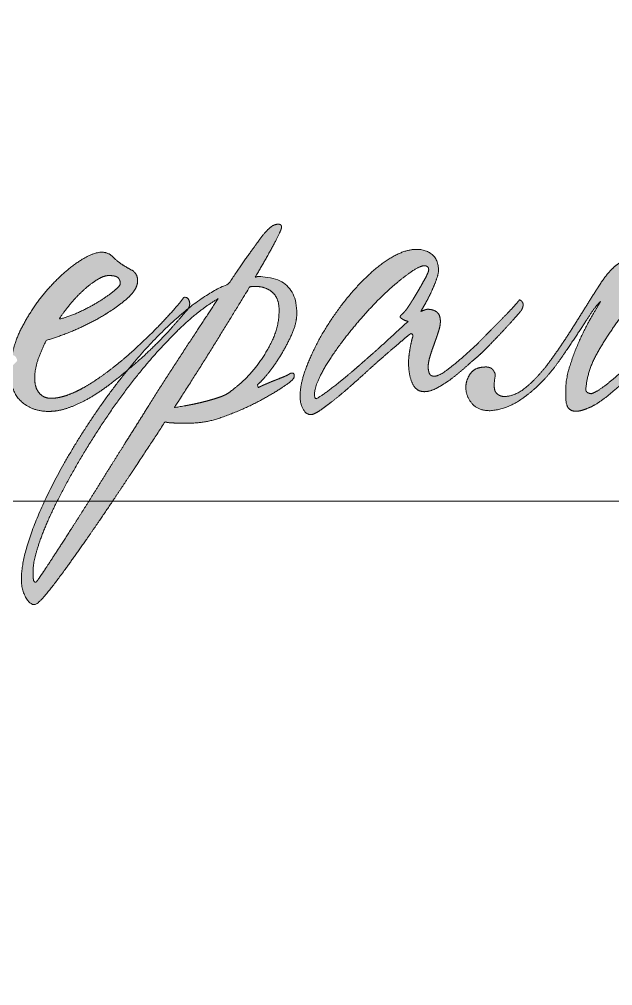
# Model space of a CAD drawing. Header units: metres. Extents: x 34 to 166, y -166 to -111.
# Drawn here: x 149.605 to 150.193, y -158.475 to -157.516 of the extents above; entities that cross this region are included whole.
import ezdxf

# ---------------------------------------------------------------- set-up
doc = ezdxf.new("R2010")
doc.units = ezdxf.units.M
doc.header["$MEASUREMENT"] = 0

# ---------------------------------------------------------------- blocks, each defined once
blk = doc.blocks.new('*U216')
at = {"color": 7, "linetype": 'Continuous', "lineweight": 0}
blk.add_line((-4.48717, -17.49801), (2.01283, -17.49801), dxfattribs=at)
blk = doc.blocks.new('*U36')
at = {"linetype": 'Continuous', "lineweight": 0}
h = blk.add_hatch(color=5, dxfattribs=at)
edge = h.paths.add_edge_path()
edge.add_line((-0.18719, -0.20035), (-0.16948, -0.20035))
edge.add_spline(control_points=[(-0.16948, -0.20035), (-0.16465, -0.19362), (-0.15935, -0.18602), (-0.14325, -0.16295), (-0.12518, -0.1357), (-0.1071, -0.10846), (-0.0912, -0.0842)], knot_values=[0, 0, 0, 0.141373, 0.141373, 0.570687, 0.570687, 1, 1, 1], degree=2, periodic=0)
edge.add_spline(control_points=[(-0.0912, -0.0842), (-0.08603, -0.08499), (-0.07968, -0.08499)], knot_values=[0, 0, 0, 1, 1, 1], degree=2, periodic=0)
edge.add_line((-0.07968, -0.08499), (-0.06855, -0.08499))
edge.add_spline(control_points=[(-0.06855, -0.08499), (-0.05663, -0.08499), (-0.04252, -0.08002), (-0.02842, -0.07505), (-0.0161, -0.06888), (-0.00378, -0.06271), (0.00516, -0.05695), (0.0141, -0.05118), (0.0157, -0.04959)], knot_values=[0, 0, 0, 0.25, 0.25, 0.5, 0.5, 0.75, 0.75, 1, 1, 1], degree=2, periodic=0)
edge.add_spline(control_points=[(0.0157, -0.04959), (0.01887, -0.0472), (0.01887, -0.04481), (0.01887, -0.04242), (0.01689, -0.04242), (0.01569, -0.04242), (0.0141, -0.04362)], knot_values=[0, 0, 0, 0.333333, 0.333333, 0.666667, 0.666667, 1, 1, 1], degree=2, periodic=0)
edge.add_spline(control_points=[(0.0141, -0.04362), (0.01211, -0.04481), (0.00853, -0.0462), (0.00495, -0.0476), (0.00097, -0.04919), (-0.00301, -0.05078), (-0.00659, -0.05237), (-0.01017, -0.05396), (-0.01176, -0.05476)], knot_values=[0, 0, 0, 0.25, 0.25, 0.5, 0.5, 0.75, 0.75, 1, 1, 1], degree=2, periodic=0)
edge.add_line((-0.01176, -0.05476), (-0.01256, -0.05237))
edge.add_spline(control_points=[(-0.01256, -0.05237), (-0.01056, -0.05118), (-0.00499, -0.04461), (0.00057, -0.03805), (0.00634, -0.0289), (0.01211, -0.01975), (0.01655, -0.00981), (0.02098, 0.00014), (0.02098, 0.00809)], knot_values=[0, 0, 0, 0.25, 0.25, 0.5, 0.5, 0.75, 0.75, 1, 1, 1], degree=2, periodic=0)
edge.add_spline(control_points=[(0.02098, 0.00809), (0.02098, 0.03952), (-0.01202, 0.03952), (-0.01281, 0.03952), (-0.01321, 0.03932), (-0.01361, 0.03912), (-0.01441, 0.03912)], knot_values=[0, 0, 0, 0.333333, 0.333333, 0.666667, 0.666667, 1, 1, 1], degree=2, periodic=0)
edge.add_spline(control_points=[(-0.01441, 0.03912), (-0.004, 0.05661), (0.00201, 0.06794), (0.00802, 0.07927), (0.00802, 0.08165), (0.00802, 0.08406), (0.00524, 0.08406), (0.00126, 0.08406), (-0.00232, 0.08068), (-0.0059, 0.0773), (-0.00908, 0.07332), (-0.01107, 0.07054), (-0.01863, 0.06), (-0.02619, 0.04946), (-0.03693, 0.03355)], knot_values=[0, 0, 0, 0.142857, 0.142857, 0.285714, 0.285714, 0.428571, 0.428571, 0.571429, 0.571429, 0.714286, 0.714286, 0.857143, 0.857143, 1, 1, 1], degree=2, periodic=0)
edge.add_spline(control_points=[(-0.03693, 0.03355), (-0.05352, 0.02664), (-0.07114, 0.01254)], knot_values=[0, 0, 0, 1, 1, 1], degree=2, periodic=0)
edge.add_line((-0.07114, 0.01254), (-0.07142, 0.01207))
edge.add_spline(control_points=[(-0.07142, 0.01207), (-0.0762, 0.0065), (-0.08694, -0.00563), (-0.09768, -0.01777), (-0.11558, -0.03368), (-0.1192, -0.03682), (-0.12287, -0.0399)], knot_values=[0, 0, 0, 0.417557, 0.417557, 0.835113, 0.835113, 1, 1, 1], degree=2, periodic=0)
edge.add_spline(control_points=[(-0.12287, -0.0399), (-0.13889, -0.05948), (-0.15351, -0.08141), (-0.17102, -0.10766), (-0.18435, -0.13292), (-0.19768, -0.15818), (-0.20544, -0.18046), (-0.2092, -0.19124), (-0.21113, -0.20035)], knot_values=[0, 0, 0, 0.251666, 0.251666, 0.552886, 0.552886, 0.854105, 0.854105, 1, 1, 1], degree=2, periodic=0)
edge.add_line((-0.21113, -0.20035), (-0.20192, -0.20035))
edge.add_spline(control_points=[(-0.20192, -0.20035), (-0.20025, -0.19264), (-0.19649, -0.18247), (-0.18973, -0.16417), (-0.17781, -0.14169), (-0.16588, -0.11922), (-0.15037, -0.09475), (-0.13487, -0.07028), (-0.11738, -0.04801), (-0.09988, -0.02573), (-0.08139, -0.00743), (-0.06291, 0.01087), (-0.04581, 0.02082)], knot_values=[0, 0, 0, 0.100007, 0.100007, 0.280006, 0.280006, 0.460004, 0.460004, 0.640003, 0.640003, 0.820001, 0.820001, 1, 1, 1], degree=2, periodic=0)
edge.add_spline(control_points=[(-0.04581, 0.02082), (-0.05933, 0.00053), (-0.07483, -0.02314), (-0.09034, -0.04681), (-0.10505, -0.07028), (-0.11499, -0.0862), (-0.12592, -0.1035), (-0.13685, -0.12081), (-0.14719, -0.13752), (-0.15753, -0.15423), (-0.16707, -0.16914), (-0.17661, -0.18406), (-0.18397, -0.1954), (-0.18565, -0.198), (-0.18719, -0.20035)], knot_values=[0, 0, 0, 0.160543, 0.160543, 0.321085, 0.321085, 0.481628, 0.481628, 0.642171, 0.642171, 0.802713, 0.802713, 0.963256, 0.963256, 1, 1, 1], degree=2, periodic=0)
edge = h.paths.add_edge_path(flags=16)
edge.add_spline(control_points=[(-0.08318, -0.07186), (-0.08199, -0.06987), (-0.081, -0.06848), (-0.08, -0.06709), (-0.07881, -0.0651), (-0.0629, -0.04043), (-0.04738, -0.01537), (-0.03187, 0.00969), (-0.01914, 0.03078)], knot_values=[0, 0, 0, 0.25, 0.25, 0.5, 0.5, 0.75, 0.75, 1, 1, 1], degree=2, periodic=0)
edge.add_spline(control_points=[(-0.01914, 0.03078), (-0.01755, 0.03118), (-0.01437, 0.03118), (-0.00562, 0.03118), (0.00015, 0.0262), (0.00591, 0.02123), (0.00591, 0.01089)], knot_values=[0, 0, 0, 0.333333, 0.333333, 0.666667, 0.666667, 1, 1, 1], degree=2, periodic=0)
edge.add_spline(control_points=[(0.00591, 0.01089), (0.00591, -0.00224), (0.00035, -0.01418), (-0.00522, -0.02611), (-0.01258, -0.03566), (-0.01994, -0.04521), (-0.0273, -0.05157), (-0.03466, -0.05794), (-0.03863, -0.06032), (-0.04142, -0.06192), (-0.04699, -0.06371), (-0.05256, -0.0655), (-0.05892, -0.06709), (-0.06528, -0.06868), (-0.07185, -0.06987), (-0.07841, -0.07107), (-0.08318, -0.07186)], knot_values=[0, 0, 0, 0.125, 0.125, 0.25, 0.25, 0.375, 0.375, 0.5, 0.5, 0.625, 0.625, 0.75, 0.75, 0.875, 0.875, 1, 1, 1], degree=2, periodic=0)
h = blk.add_hatch(color=5, dxfattribs=at)
edge = h.paths.add_edge_path()
edge.add_spline(control_points=[(-0.07114, 0.01254), (-0.06951, 0.0155), (-0.07043, 0.01863), (-0.07142, 0.02202), (-0.075, 0.02202)], knot_values=[0, 0, 0, 0.480917, 0.480917, 1, 1, 1], degree=2, periodic=0)
edge.add_spline(control_points=[(-0.075, 0.02202), (-0.08177, 0.01287), (-0.09509, -0.00106), (-0.10842, -0.01498), (-0.12394, -0.02851), (-0.13229, -0.03567), (-0.14084, -0.04203), (-0.1494, -0.0484), (-0.15775, -0.05337), (-0.16611, -0.05835), (-0.17386, -0.06113), (-0.18162, -0.06392), (-0.18799, -0.06392), (-0.19435, -0.06392), (-0.19813, -0.05934), (-0.20191, -0.05476), (-0.20191, -0.0468), (-0.20191, -0.03964), (-0.19913, -0.03128), (-0.19634, -0.02292), (-0.19197, -0.01457)], knot_values=[0, 0, 0, 0.1, 0.1, 0.2, 0.2, 0.3, 0.3, 0.4, 0.4, 0.5, 0.5, 0.6, 0.6, 0.7, 0.7, 0.8, 0.8, 0.9, 0.9, 1, 1, 1], degree=2, periodic=0)
edge.add_spline(control_points=[(-0.19197, -0.01457), (-0.18282, -0.01218), (-0.16949, -0.00661), (-0.15616, -0.00104), (-0.14403, 0.00613), (-0.13189, 0.01329), (-0.12314, 0.02105), (-0.11439, 0.02881), (-0.11439, 0.03598), (-0.11439, 0.04235), (-0.11956, 0.04513), (-0.12473, 0.04792), (-0.12831, 0.0503), (-0.13189, 0.05269), (-0.13567, 0.05647), (-0.13945, 0.06025), (-0.14502, 0.06025), (-0.15298, 0.06025), (-0.16591, 0.0513), (-0.17884, 0.04235), (-0.19157, 0.02782), (-0.2043, 0.01329), (-0.21345, -0.00502), (-0.219, -0.01613), (-0.22119, -0.02724)], knot_values=[0, 0, 0, 0.086156, 0.086156, 0.172312, 0.172312, 0.258468, 0.258468, 0.344624, 0.344624, 0.430779, 0.430779, 0.516935, 0.516935, 0.603091, 0.603091, 0.689247, 0.689247, 0.775403, 0.775403, 0.861559, 0.861559, 0.947715, 0.947715, 1, 1, 1], degree=2, periodic=0)
edge.add_line((-0.22119, -0.02724), (-0.22073, -0.02733))
edge.add_spline(control_points=[(-0.22073, -0.02733), (-0.21755, -0.02733), (-0.21675, -0.03211)], knot_values=[0, 0, 0, 1, 1, 1], degree=2, periodic=0)
edge.add_line((-0.21675, -0.03211), (-0.22113, -0.03648))
edge.add_spline(control_points=[(-0.22113, -0.03648), (-0.22179, -0.03715), (-0.2225, -0.03783)], knot_values=[0, 0, 0, 1, 1, 1], degree=2, periodic=0)
edge.add_spline(control_points=[(-0.2225, -0.03783), (-0.2226, -0.03973), (-0.2226, -0.04164), (-0.2226, -0.05796), (-0.21345, -0.06651), (-0.2043, -0.07507), (-0.18997, -0.07507), (-0.18162, -0.07507), (-0.17227, -0.07168), (-0.16293, -0.0683), (-0.15338, -0.06253), (-0.14383, -0.05675), (-0.13428, -0.0492), (-0.1285, -0.04462), (-0.12287, -0.0399)], knot_values=[0, 0, 0, 0.018213, 0.018213, 0.193372, 0.193372, 0.368531, 0.368531, 0.54369, 0.54369, 0.718849, 0.718849, 0.894009, 0.894009, 1, 1, 1], degree=2, periodic=0)
edge.add_spline(control_points=[(-0.12287, -0.0399), (-0.11972, -0.03605), (-0.11651, -0.03229), (-0.09701, -0.00941), (-0.07653, 0.00809), (-0.07382, 0.0104), (-0.07114, 0.01254)], knot_values=[0, 0, 0, 0.126896, 0.126896, 0.89826, 0.89826, 1, 1, 1], degree=2, periodic=0)
edge = h.paths.add_edge_path(flags=16)
edge.add_spline(control_points=[(-0.18123, 0.00341), (-0.17605, 0.01097), (-0.17029, 0.01774), (-0.16452, 0.0245), (-0.15875, 0.02947), (-0.15298, 0.03444), (-0.14781, 0.03743), (-0.14263, 0.04041), (-0.13905, 0.04041), (-0.13269, 0.04041), (-0.1309, 0.03842), (-0.12911, 0.03643), (-0.12911, 0.03365)], knot_values=[0, 0, 0, 0.166667, 0.166667, 0.333333, 0.333333, 0.5, 0.5, 0.666667, 0.666667, 0.833333, 0.833333, 1, 1, 1], degree=2, periodic=0)
edge.add_spline(control_points=[(-0.12911, 0.03365), (-0.12911, 0.03166), (-0.13448, 0.02728), (-0.13985, 0.02291), (-0.14761, 0.01813), (-0.15537, 0.01336), (-0.16452, 0.00918), (-0.17367, 0.00501), (-0.18123, 0.00341)], knot_values=[0, 0, 0, 0.25, 0.25, 0.5, 0.5, 0.75, 0.75, 1, 1, 1], degree=2, periodic=0)
h = blk.add_hatch(color=5, dxfattribs=at)
edge = h.paths.add_edge_path()
edge.add_spline(control_points=[(0.21029, 0.01969), (0.2087, 0.01771), (0.20512, 0.01373), (0.20154, 0.00975), (0.19637, 0.00458), (0.1912, -0.0006), (0.18523, -0.00676), (0.17926, -0.01293), (0.17329, -0.0189), (0.16216, -0.02924), (0.15221, -0.0372), (0.14226, -0.04516), (0.13789, -0.04516), (0.1347, -0.04516), (0.13371, -0.04277), (0.13271, -0.04038), (0.13271, -0.0372), (0.13271, -0.03322), (0.13431, -0.02805), (0.1359, -0.02288), (0.13789, -0.01751), (0.13988, -0.01214), (0.14147, -0.00716), (0.14306, -0.00219), (0.14306, 0.00139), (0.14306, 0.00697), (0.14007, 0.00935), (0.13709, 0.01174), (0.13232, 0.01174), (0.13033, 0.01174), (0.12635, 0.00975)], knot_values=[0, 0, 0, 0.066667, 0.066667, 0.133333, 0.133333, 0.2, 0.2, 0.266667, 0.266667, 0.333333, 0.333333, 0.4, 0.4, 0.466667, 0.466667, 0.533333, 0.533333, 0.6, 0.6, 0.666667, 0.666667, 0.733333, 0.733333, 0.8, 0.8, 0.866667, 0.866667, 0.933333, 0.933333, 1, 1, 1], degree=2, periodic=0)
edge.add_spline(control_points=[(0.12635, 0.00975), (0.12874, 0.01373), (0.13152, 0.0189), (0.13431, 0.02407), (0.13649, 0.02905), (0.13868, 0.03402), (0.14007, 0.0382), (0.14147, 0.04237), (0.14147, 0.04476), (0.14147, 0.05391), (0.1361, 0.05829), (0.13073, 0.06267), (0.12277, 0.06267), (0.11322, 0.06267), (0.10208, 0.0561), (0.09094, 0.04954), (0.08, 0.03899), (0.06906, 0.02845), (0.05892, 0.01512), (0.04877, 0.00179), (0.04101, -0.01214), (0.03326, -0.02606), (0.02848, -0.03919), (0.02371, -0.05232), (0.02371, -0.06226), (0.02371, -0.06823), (0.0263, -0.07301), (0.02888, -0.07778), (0.03286, -0.07778), (0.03564, -0.07778), (0.04161, -0.0736), (0.04758, -0.06943), (0.05474, -0.06366), (0.0619, -0.05789), (0.06926, -0.05133), (0.07662, -0.04476), (0.08179, -0.03999), (0.08696, -0.03521), (0.09313, -0.02984), (0.0993, -0.02447), (0.10467, -0.01989), (0.11004, -0.01532), (0.11382, -0.01214), (0.1176, -0.00895), (0.11799, -0.00895), (0.11879, -0.00895), (0.11939, -0.00975), (0.11999, -0.01054), (0.11959, -0.01173)], knot_values=[0, 0, 0, 0.041667, 0.041667, 0.083333, 0.083333, 0.125, 0.125, 0.166667, 0.166667, 0.208333, 0.208333, 0.25, 0.25, 0.291667, 0.291667, 0.333333, 0.333333, 0.375, 0.375, 0.416667, 0.416667, 0.458333, 0.458333, 0.5, 0.5, 0.541667, 0.541667, 0.583333, 0.583333, 0.625, 0.625, 0.666667, 0.666667, 0.708333, 0.708333, 0.75, 0.75, 0.791667, 0.791667, 0.833333, 0.833333, 0.875, 0.875, 0.916667, 0.916667, 0.958333, 0.958333, 1, 1, 1], degree=2, periodic=0)
edge.add_spline(control_points=[(0.11959, -0.01173), (0.11879, -0.01333), (0.1174, -0.02089), (0.11601, -0.02845), (0.11601, -0.03362), (0.11601, -0.04396), (0.11919, -0.05113), (0.12237, -0.05829), (0.12953, -0.05829), (0.13431, -0.05829), (0.14067, -0.0549), (0.14704, -0.05152), (0.1532, -0.04675), (0.15937, -0.04197), (0.16514, -0.0368), (0.17091, -0.03163), (0.17528, -0.02805), (0.17926, -0.02447), (0.18523, -0.0183), (0.1912, -0.01214), (0.19697, -0.00597), (0.20274, 0.0002), (0.20711, 0.00517), (0.21149, 0.01015), (0.21228, 0.01134)], knot_values=[0, 0, 0, 0.083333, 0.083333, 0.166667, 0.166667, 0.25, 0.25, 0.333333, 0.333333, 0.416667, 0.416667, 0.5, 0.5, 0.583333, 0.583333, 0.666667, 0.666667, 0.75, 0.75, 0.833333, 0.833333, 0.916667, 0.916667, 1, 1, 1], degree=2, periodic=0)
edge.add_spline(control_points=[(0.21228, 0.01134), (0.21427, 0.01572), (0.21288, 0.0177), (0.21149, 0.01969), (0.21029, 0.01969)], knot_values=[0, 0, 0, 0.5, 0.5, 1, 1, 1], degree=2, periodic=0)
edge = h.paths.add_edge_path(flags=16)
edge.add_spline(control_points=[(0.11362, 0.01094), (0.11203, 0.00895), (0.11044, 0.00756), (0.10884, 0.00617), (0.10884, 0.00537), (0.10884, 0.00458), (0.11083, 0.00338), (0.11282, 0.00219), (0.11561, 0.00139)], knot_values=[0, 0, 0, 0.25, 0.25, 0.5, 0.5, 0.75, 0.75, 1, 1, 1], degree=2, periodic=0)
edge.add_spline(control_points=[(0.11561, 0.00139), (0.10964, -0.00378), (0.10288, -0.01014), (0.09611, -0.01651), (0.08895, -0.02287), (0.08219, -0.02884), (0.07384, -0.0362), (0.06548, -0.04356), (0.05772, -0.04973), (0.04996, -0.05589), (0.0442, -0.06007), (0.03843, -0.06425), (0.03724, -0.06425), (0.03604, -0.06425), (0.03604, -0.06027), (0.03604, -0.05391), (0.04241, -0.04197), (0.04877, -0.03003), (0.06031, -0.01491), (0.06906, -0.00338), (0.0794, 0.00816), (0.08975, 0.01969), (0.09969, 0.02865), (0.10964, 0.0376), (0.1176, 0.04317), (0.12555, 0.04874), (0.12953, 0.04874), (0.13311, 0.04874), (0.13311, 0.04516)], knot_values=[0, 0, 0, 0.071429, 0.071429, 0.142857, 0.142857, 0.214286, 0.214286, 0.285714, 0.285714, 0.357143, 0.357143, 0.428571, 0.428571, 0.5, 0.5, 0.571429, 0.571429, 0.642857, 0.642857, 0.714286, 0.714286, 0.785714, 0.785714, 0.857143, 0.857143, 0.928571, 0.928571, 1, 1, 1], degree=2, periodic=0)
edge.add_spline(control_points=[(0.13311, 0.04516), (0.13311, 0.04357), (0.13033, 0.03839), (0.12754, 0.03322), (0.12416, 0.02746), (0.12078, 0.02169), (0.1176, 0.01671), (0.11441, 0.01174), (0.11362, 0.01094)], knot_values=[0, 0, 0, 0.25, 0.25, 0.5, 0.5, 0.75, 0.75, 1, 1, 1], degree=2, periodic=0)
h = blk.add_hatch(color=5, dxfattribs=at)
edge = h.paths.add_edge_path()
edge.add_line((0.18967, -0.04494), (0.18967, -0.04335))
edge.add_spline(control_points=[(0.18967, -0.04335), (0.18808, -0.03898), (0.18549, -0.03799), (0.18291, -0.037), (0.18012, -0.0374), (0.17176, -0.0378), (0.16798, -0.04377), (0.1642, -0.04975), (0.1648, -0.05653), (0.1654, -0.06331), (0.17037, -0.06889), (0.17535, -0.07447), (0.18529, -0.07447), (0.19723, -0.07366), (0.20757, -0.06744), (0.21791, -0.06122), (0.22706, -0.05227), (0.23621, -0.04331), (0.24377, -0.03257), (0.25133, -0.02183), (0.25793, -0.01189), (0.26452, -0.00194), (0.2697, 0.00622), (0.27488, 0.01437), (0.27925, 0.01835)], knot_values=[0, 0, 0, 0.083333, 0.083333, 0.166667, 0.166667, 0.25, 0.25, 0.333333, 0.333333, 0.416667, 0.416667, 0.5, 0.5, 0.583333, 0.583333, 0.666667, 0.666667, 0.75, 0.75, 0.833333, 0.833333, 0.916667, 0.916667, 1, 1, 1], degree=2, periodic=0)
edge.add_spline(control_points=[(0.27925, 0.01835), (0.27805, 0.01636), (0.27288, 0.00761), (0.26771, -0.00114), (0.26232, -0.01268), (0.25693, -0.02422), (0.25294, -0.03715), (0.24894, -0.05008), (0.24974, -0.06082)], knot_values=[0, 0, 0, 0.25, 0.25, 0.5, 0.5, 0.75, 0.75, 1, 1, 1], degree=2, periodic=0)
edge.add_spline(control_points=[(0.24974, -0.06082), (0.24934, -0.07085), (0.25314, -0.07345), (0.25693, -0.07606), (0.26372, -0.07407), (0.27209, -0.07165), (0.28084, -0.06524), (0.28959, -0.05883), (0.29795, -0.05088), (0.30631, -0.04292), (0.31366, -0.03476), (0.32102, -0.02661), (0.32659, -0.02064)], knot_values=[0, 0, 0, 0.166667, 0.166667, 0.333333, 0.333333, 0.5, 0.5, 0.666667, 0.666667, 0.833333, 0.833333, 1, 1, 1], degree=2, periodic=0)
edge.add_spline(control_points=[(0.32659, -0.02064), (0.32778, -0.01746), (0.32619, -0.01666), (0.32461, -0.01586), (0.32341, -0.01626)], knot_values=[0, 0, 0, 0.5, 0.5, 1, 1, 1], degree=2, periodic=0)
edge.add_spline(control_points=[(0.32341, -0.01626), (0.32063, -0.01905), (0.31366, -0.02581), (0.3067, -0.03257), (0.29894, -0.03973), (0.29118, -0.04689), (0.28343, -0.05286), (0.27567, -0.05883), (0.27129, -0.06002)], knot_values=[0, 0, 0, 0.25, 0.25, 0.5, 0.5, 0.75, 0.75, 1, 1, 1], degree=2, periodic=0)
edge.add_spline(control_points=[(0.27129, -0.06002), (0.26572, -0.05923), (0.26692, -0.05485)], knot_values=[0, 0, 0, 1, 1, 1], degree=2, periodic=0)
edge.add_spline(control_points=[(0.26692, -0.05485), (0.26811, -0.04053), (0.27607, -0.02621), (0.28403, -0.01189), (0.29377, 0.00124), (0.30352, 0.01437), (0.31207, 0.02531), (0.32063, 0.03625), (0.32301, 0.04381), (0.3254, 0.04978), (0.32341, 0.05157), (0.32142, 0.05336), (0.31744, 0.05376), (0.31187, 0.05416), (0.3075, 0.05435), (0.30312, 0.05455), (0.29855, 0.05276), (0.29397, 0.05097), (0.2888, 0.0458), (0.28363, 0.04063), (0.27726, 0.03068)], knot_values=[0, 0, 0, 0.1, 0.1, 0.2, 0.2, 0.3, 0.3, 0.4, 0.4, 0.5, 0.5, 0.6, 0.6, 0.7, 0.7, 0.8, 0.8, 0.9, 0.9, 1, 1, 1], degree=2, periodic=0)
edge.add_spline(control_points=[(0.27726, 0.03068), (0.26771, 0.01556), (0.25753, -0.00075), (0.24735, -0.01706), (0.2374, -0.03078), (0.22746, -0.04451), (0.21751, -0.05326), (0.20757, -0.06202), (0.19762, -0.06241), (0.19325, -0.06241), (0.19046, -0.05923), (0.18768, -0.05606), (0.18967, -0.04494)], knot_values=[0, 0, 0, 0.166667, 0.166667, 0.333333, 0.333333, 0.5, 0.5, 0.666667, 0.666667, 0.833333, 0.833333, 1, 1, 1], degree=2, periodic=0)
h = blk.add_hatch(color=5, dxfattribs=at)
edge = h.paths.add_edge_path()
edge.add_line((-0.20192, -0.20035), (-0.21113, -0.20035))
edge.add_spline(control_points=[(-0.21113, -0.20035), (-0.2132, -0.21005), (-0.2132, -0.21785), (-0.2132, -0.2266), (-0.20962, -0.23296), (-0.20604, -0.23933), (-0.20207, -0.23933), (-0.19889, -0.23933), (-0.18717, -0.22421), (-0.17931, -0.21407), (-0.16948, -0.20035)], knot_values=[0, 0, 0, 0.123175, 0.123175, 0.362046, 0.362046, 0.600918, 0.600918, 0.839789, 0.839789, 1, 1, 1], degree=2, periodic=0)
edge.add_line((-0.16948, -0.20035), (-0.18719, -0.20035))
edge.add_spline(control_points=[(-0.18719, -0.20035), (-0.19237, -0.20829), (-0.19589, -0.21351), (-0.20047, -0.22027), (-0.20086, -0.22027), (-0.20285, -0.22027), (-0.20305, -0.21748), (-0.20325, -0.2147), (-0.20325, -0.21112), (-0.20325, -0.20652), (-0.20192, -0.20035)], knot_values=[0, 0, 0, 0.182925, 0.182925, 0.420144, 0.420144, 0.657362, 0.657362, 0.89458, 0.89458, 1, 1, 1], degree=2, periodic=0)
at = {"color": 5, "linetype": 'Continuous', "lineweight": 0, "flags": 128}
for points in [[(0.18967, -0.04335), (0.18967, -0.04494)], [(-0.01256, -0.05237), (-0.01176, -0.05476)]]:
    blk.add_lwpolyline(points, dxfattribs=at)
at = {"color": 5, "linetype": 'Continuous', "lineweight": 0}
for points, knots in [([(-0.01176, -0.05476), (-0.01017, -0.05396), (-0.00659, -0.05237), (-0.00301, -0.05078), (0.00097, -0.04919), (0.00495, -0.0476), (0.00853, -0.0462), (0.01211, -0.04481), (0.0141, -0.04362), (0.01569, -0.04242), (0.01689, -0.04242), (0.01887, -0.04242), (0.01887, -0.04481), (0.01887, -0.0472), (0.0157, -0.04959), (0.0141, -0.05118), (0.00516, -0.05695), (-0.00378, -0.06271), (-0.0161, -0.06888), (-0.02842, -0.07505), (-0.04252, -0.08002), (-0.05663, -0.08499), (-0.06855, -0.08499), (-0.07332, -0.08499), (-0.07968, -0.08499), (-0.08603, -0.08499), (-0.0912, -0.0842), (-0.1071, -0.10846), (-0.12518, -0.1357), (-0.14325, -0.16295), (-0.15935, -0.18602), (-0.17545, -0.20909), (-0.18717, -0.22421), (-0.19889, -0.23933), (-0.20207, -0.23933), (-0.20604, -0.23933), (-0.20962, -0.23296), (-0.2132, -0.2266), (-0.2132, -0.21785), (-0.2132, -0.20273), (-0.20544, -0.18046), (-0.19768, -0.15818), (-0.18435, -0.13292), (-0.17102, -0.10766), (-0.15351, -0.08141), (-0.13601, -0.05516), (-0.11651, -0.03229), (-0.09701, -0.00941), (-0.07653, 0.00809), (-0.05604, 0.02559), (-0.03693, 0.03355), (-0.02619, 0.04946), (-0.01863, 0.06), (-0.01107, 0.07054), (-0.00908, 0.07332), (-0.0059, 0.0773), (-0.00232, 0.08068), (0.00126, 0.08406), (0.00524, 0.08406), (0.00802, 0.08406), (0.00802, 0.08165), (0.00802, 0.07927), (0.00201, 0.06794), (-0.004, 0.05661), (-0.01441, 0.03912), (-0.01361, 0.03912), (-0.01321, 0.03932), (-0.01281, 0.03952), (-0.01202, 0.03952), (0.02098, 0.03952), (0.02098, 0.00809)], [0, 0, 0, 0.028571, 0.028571, 0.057143, 0.057143, 0.085714, 0.085714, 0.114286, 0.114286, 0.142857, 0.142857, 0.171429, 0.171429, 0.2, 0.2, 0.228571, 0.228571, 0.257143, 0.257143, 0.285714, 0.285714, 0.314286, 0.314286, 0.342857, 0.342857, 0.371429, 0.371429, 0.4, 0.4, 0.428571, 0.428571, 0.457143, 0.457143, 0.485714, 0.485714, 0.514286, 0.514286, 0.542857, 0.542857, 0.571429, 0.571429, 0.6, 0.6, 0.628571, 0.628571, 0.657143, 0.657143, 0.685714, 0.685714, 0.714286, 0.714286, 0.742857, 0.742857, 0.771429, 0.771429, 0.8, 0.8, 0.828571, 0.828571, 0.857143, 0.857143, 0.885714, 0.885714, 0.914286, 0.914286, 0.942857, 0.942857, 0.971429, 0.971429, 1, 1, 1]), ([(-0.07142, 0.01207), (-0.0762, 0.0065), (-0.08694, -0.00563), (-0.09768, -0.01777), (-0.11558, -0.03368), (-0.12473, -0.04164), (-0.13428, -0.0492), (-0.14383, -0.05675), (-0.15338, -0.06253), (-0.16293, -0.0683), (-0.17227, -0.07168), (-0.18162, -0.07507), (-0.18997, -0.07507), (-0.2043, -0.07507), (-0.21345, -0.06651), (-0.2226, -0.05796), (-0.2226, -0.04164), (-0.2226, -0.02333), (-0.21345, -0.00502), (-0.2043, 0.01329), (-0.19157, 0.02782), (-0.17884, 0.04235), (-0.16591, 0.0513), (-0.15298, 0.06025), (-0.14502, 0.06025), (-0.13945, 0.06025), (-0.13567, 0.05647), (-0.13189, 0.05269), (-0.12831, 0.0503), (-0.12473, 0.04792), (-0.11956, 0.04513), (-0.11439, 0.04235), (-0.11439, 0.03598), (-0.11439, 0.02881), (-0.12314, 0.02105), (-0.13189, 0.01329), (-0.14403, 0.00613), (-0.15616, -0.00104), (-0.16949, -0.00661), (-0.18282, -0.01218), (-0.19197, -0.01457), (-0.19634, -0.02292), (-0.19913, -0.03128), (-0.20191, -0.03964), (-0.20191, -0.0468), (-0.20191, -0.05476), (-0.19813, -0.05934), (-0.19435, -0.06392), (-0.18799, -0.06392), (-0.18162, -0.06392), (-0.17386, -0.06113), (-0.16611, -0.05835), (-0.15775, -0.05337), (-0.1494, -0.0484), (-0.14084, -0.04203), (-0.13229, -0.03567), (-0.12394, -0.02851), (-0.10842, -0.01498), (-0.09509, -0.00106), (-0.08177, 0.01287), (-0.075, 0.02202), (-0.07142, 0.02202), (-0.07043, 0.01863), (-0.06943, 0.01525), (-0.07142, 0.01207)], [0, 0, 0, 0.03125, 0.03125, 0.0625, 0.0625, 0.09375, 0.09375, 0.125, 0.125, 0.15625, 0.15625, 0.1875, 0.1875, 0.21875, 0.21875, 0.25, 0.25, 0.28125, 0.28125, 0.3125, 0.3125, 0.34375, 0.34375, 0.375, 0.375, 0.40625, 0.40625, 0.4375, 0.4375, 0.46875, 0.46875, 0.5, 0.5, 0.53125, 0.53125, 0.5625, 0.5625, 0.59375, 0.59375, 0.625, 0.625, 0.65625, 0.65625, 0.6875, 0.6875, 0.71875, 0.71875, 0.75, 0.75, 0.78125, 0.78125, 0.8125, 0.8125, 0.84375, 0.84375, 0.875, 0.875, 0.90625, 0.90625, 0.9375, 0.9375, 0.96875, 0.96875, 1, 1, 1]), ([(0.21228, 0.01134), (0.21149, 0.01015), (0.20711, 0.00517), (0.20274, 0.0002), (0.19697, -0.00597), (0.1912, -0.01214), (0.18523, -0.0183), (0.17926, -0.02447), (0.17528, -0.02805), (0.17091, -0.03163), (0.16514, -0.0368), (0.15937, -0.04197), (0.1532, -0.04675), (0.14704, -0.05152), (0.14067, -0.0549), (0.13431, -0.05829), (0.12953, -0.05829), (0.12237, -0.05829), (0.11919, -0.05113), (0.11601, -0.04396), (0.11601, -0.03362), (0.11601, -0.02845), (0.1174, -0.02089), (0.11879, -0.01333), (0.11959, -0.01173), (0.11999, -0.01054), (0.11939, -0.00975), (0.11879, -0.00895), (0.11799, -0.00895), (0.1176, -0.00895), (0.11382, -0.01214), (0.11004, -0.01532), (0.10467, -0.01989), (0.0993, -0.02447), (0.09313, -0.02984), (0.08696, -0.03521), (0.08179, -0.03999), (0.07662, -0.04476), (0.06926, -0.05133), (0.0619, -0.05789), (0.05474, -0.06366), (0.04758, -0.06943), (0.04161, -0.0736), (0.03564, -0.07778), (0.03286, -0.07778), (0.02888, -0.07778), (0.0263, -0.07301), (0.02371, -0.06823), (0.02371, -0.06226), (0.02371, -0.05232), (0.02848, -0.03919), (0.03326, -0.02606), (0.04101, -0.01214), (0.04877, 0.00179), (0.05892, 0.01512), (0.06906, 0.02845), (0.08, 0.03899), (0.09094, 0.04954), (0.10208, 0.0561), (0.11322, 0.06267), (0.12277, 0.06267), (0.13073, 0.06267), (0.1361, 0.05829), (0.14147, 0.05391), (0.14147, 0.04476), (0.14147, 0.04237), (0.14007, 0.0382), (0.13868, 0.03402), (0.13649, 0.02905), (0.13431, 0.02407), (0.13152, 0.0189), (0.12874, 0.01373), (0.12635, 0.00975), (0.13033, 0.01174), (0.13232, 0.01174), (0.13709, 0.01174), (0.14007, 0.00935), (0.14306, 0.00697), (0.14306, 0.00139), (0.14306, -0.00219), (0.14147, -0.00716), (0.13988, -0.01214), (0.13789, -0.01751), (0.1359, -0.02288), (0.13431, -0.02805), (0.13271, -0.03322), (0.13271, -0.0372), (0.13271, -0.04038), (0.13371, -0.04277), (0.1347, -0.04516), (0.13789, -0.04516), (0.14226, -0.04516), (0.15221, -0.0372), (0.16216, -0.02924), (0.17329, -0.0189), (0.17926, -0.01293), (0.18523, -0.00676), (0.1912, -0.0006), (0.19637, 0.00458), (0.20154, 0.00975), (0.20512, 0.01373), (0.2087, 0.01771), (0.21029, 0.01969), (0.21149, 0.01969), (0.21288, 0.0177), (0.21427, 0.01572), (0.21228, 0.01134)], [0, 0, 0, 0.018868, 0.018868, 0.037736, 0.037736, 0.056604, 0.056604, 0.075472, 0.075472, 0.09434, 0.09434, 0.113208, 0.113208, 0.132075, 0.132075, 0.150943, 0.150943, 0.169811, 0.169811, 0.188679, 0.188679, 0.207547, 0.207547, 0.226415, 0.226415, 0.245283, 0.245283, 0.264151, 0.264151, 0.283019, 0.283019, 0.301887, 0.301887, 0.320755, 0.320755, 0.339623, 0.339623, 0.358491, 0.358491, 0.377358, 0.377358, 0.396226, 0.396226, 0.415094, 0.415094, 0.433962, 0.433962, 0.45283, 0.45283, 0.471698, 0.471698, 0.490566, 0.490566, 0.509434, 0.509434, 0.528302, 0.528302, 0.54717, 0.54717, 0.566038, 0.566038, 0.584906, 0.584906, 0.603774, 0.603774, 0.622642, 0.622642, 0.641509, 0.641509, 0.660377, 0.660377, 0.679245, 0.679245, 0.698113, 0.698113, 0.716981, 0.716981, 0.735849, 0.735849, 0.754717, 0.754717, 0.773585, 0.773585, 0.792453, 0.792453, 0.811321, 0.811321, 0.830189, 0.830189, 0.849057, 0.849057, 0.867925, 0.867925, 0.886792, 0.886792, 0.90566, 0.90566, 0.924528, 0.924528, 0.943396, 0.943396, 0.962264, 0.962264, 0.981132, 0.981132, 1, 1, 1]), ([(0.27726, 0.03068), (0.28363, 0.04063), (0.2888, 0.0458), (0.29397, 0.05097), (0.29855, 0.05276), (0.30312, 0.05455), (0.3075, 0.05435), (0.31187, 0.05416), (0.31744, 0.05376), (0.32142, 0.05336), (0.32341, 0.05157), (0.3254, 0.04978), (0.32301, 0.04381), (0.32063, 0.03625), (0.31207, 0.02531), (0.30352, 0.01437), (0.29377, 0.00124), (0.28403, -0.01189), (0.27607, -0.02621), (0.26811, -0.04053), (0.26692, -0.05485), (0.26572, -0.05923), (0.27129, -0.06002), (0.27567, -0.05883), (0.28343, -0.05286), (0.29118, -0.04689), (0.29894, -0.03973), (0.3067, -0.03257), (0.31366, -0.02581), (0.32063, -0.01905), (0.32341, -0.01626), (0.32461, -0.01586), (0.32619, -0.01666), (0.32778, -0.01746), (0.32659, -0.02064), (0.32102, -0.02661), (0.31366, -0.03476), (0.30631, -0.04292), (0.29795, -0.05088), (0.28959, -0.05883), (0.28084, -0.06524), (0.27209, -0.07165), (0.26372, -0.07407), (0.25693, -0.07606), (0.25314, -0.07345), (0.24934, -0.07085), (0.24974, -0.06082), (0.24894, -0.05008), (0.25294, -0.03715), (0.25693, -0.02422), (0.26232, -0.01268), (0.26771, -0.00114), (0.27288, 0.00761), (0.27805, 0.01636), (0.27925, 0.01835), (0.27488, 0.01437), (0.2697, 0.00622), (0.26452, -0.00194), (0.25793, -0.01189), (0.25133, -0.02183), (0.24377, -0.03257), (0.23621, -0.04331), (0.22706, -0.05227), (0.21791, -0.06122), (0.20757, -0.06744), (0.19723, -0.07366), (0.18529, -0.07447), (0.17535, -0.07447), (0.17037, -0.06889), (0.1654, -0.06331), (0.1648, -0.05653), (0.1642, -0.04975), (0.16798, -0.04377), (0.17176, -0.0378), (0.18012, -0.0374), (0.18291, -0.037), (0.18549, -0.03799), (0.18808, -0.03898), (0.18967, -0.04335)], [0, 0, 0, 0.025641, 0.025641, 0.051282, 0.051282, 0.076923, 0.076923, 0.102564, 0.102564, 0.128205, 0.128205, 0.153846, 0.153846, 0.179487, 0.179487, 0.205128, 0.205128, 0.230769, 0.230769, 0.25641, 0.25641, 0.282051, 0.282051, 0.307692, 0.307692, 0.333333, 0.333333, 0.358974, 0.358974, 0.384615, 0.384615, 0.410256, 0.410256, 0.435897, 0.435897, 0.461538, 0.461538, 0.487179, 0.487179, 0.512821, 0.512821, 0.538462, 0.538462, 0.564103, 0.564103, 0.589744, 0.589744, 0.615385, 0.615385, 0.641026, 0.641026, 0.666667, 0.666667, 0.692308, 0.692308, 0.717949, 0.717949, 0.74359, 0.74359, 0.769231, 0.769231, 0.794872, 0.794872, 0.820513, 0.820513, 0.846154, 0.846154, 0.871795, 0.871795, 0.897436, 0.897436, 0.923077, 0.923077, 0.948718, 0.948718, 0.974359, 0.974359, 1, 1, 1]), ([(0.13311, 0.04516), (0.13311, 0.04874), (0.12953, 0.04874), (0.12555, 0.04874), (0.1176, 0.04317), (0.10964, 0.0376), (0.09969, 0.02865), (0.08975, 0.01969), (0.0794, 0.00816), (0.06906, -0.00338), (0.06031, -0.01491), (0.04877, -0.03003), (0.04241, -0.04197), (0.03604, -0.05391), (0.03604, -0.06027), (0.03604, -0.06425), (0.03724, -0.06425), (0.03843, -0.06425), (0.0442, -0.06007), (0.04996, -0.05589), (0.05772, -0.04973), (0.06548, -0.04356), (0.07384, -0.0362), (0.08219, -0.02884), (0.08895, -0.02287), (0.09611, -0.01651), (0.10288, -0.01014), (0.10964, -0.00378), (0.11561, 0.00139), (0.11282, 0.00219), (0.11083, 0.00338), (0.10884, 0.00458), (0.10884, 0.00537), (0.10884, 0.00617), (0.11044, 0.00756), (0.11203, 0.00895), (0.11362, 0.01094), (0.11441, 0.01174), (0.1176, 0.01671), (0.12078, 0.02169), (0.12416, 0.02746), (0.12754, 0.03322), (0.13033, 0.03839), (0.13311, 0.04357), (0.13311, 0.04516)], [0, 0, 0, 0.045455, 0.045455, 0.090909, 0.090909, 0.136364, 0.136364, 0.181818, 0.181818, 0.227273, 0.227273, 0.272727, 0.272727, 0.318182, 0.318182, 0.363636, 0.363636, 0.409091, 0.409091, 0.454545, 0.454545, 0.5, 0.5, 0.545455, 0.545455, 0.590909, 0.590909, 0.636364, 0.636364, 0.681818, 0.681818, 0.727273, 0.727273, 0.772727, 0.772727, 0.818182, 0.818182, 0.863636, 0.863636, 0.909091, 0.909091, 0.954545, 0.954545, 1, 1, 1]), ([(-0.12911, 0.03365), (-0.12911, 0.03643), (-0.1309, 0.03842), (-0.13269, 0.04041), (-0.13905, 0.04041), (-0.14263, 0.04041), (-0.14781, 0.03743), (-0.15298, 0.03444), (-0.15875, 0.02947), (-0.16452, 0.0245), (-0.17029, 0.01774), (-0.17605, 0.01097), (-0.18123, 0.00341), (-0.17367, 0.00501), (-0.16452, 0.00918), (-0.15537, 0.01336), (-0.14761, 0.01813), (-0.13985, 0.02291), (-0.13448, 0.02728), (-0.12911, 0.03166), (-0.12911, 0.03365)], [0, 0, 0, 0.1, 0.1, 0.2, 0.2, 0.3, 0.3, 0.4, 0.4, 0.5, 0.5, 0.6, 0.6, 0.7, 0.7, 0.8, 0.8, 0.9, 0.9, 1, 1, 1]), ([(0.00591, 0.01089), (0.00591, 0.02123), (0.00015, 0.0262), (-0.00562, 0.03118), (-0.01437, 0.03118), (-0.01755, 0.03118), (-0.01914, 0.03078), (-0.03187, 0.00969), (-0.04738, -0.01537), (-0.0629, -0.04043), (-0.07881, -0.0651), (-0.08, -0.06709), (-0.081, -0.06848), (-0.08199, -0.06987), (-0.08318, -0.07186), (-0.07841, -0.07107), (-0.07185, -0.06987), (-0.06528, -0.06868), (-0.05892, -0.06709), (-0.05256, -0.0655), (-0.04699, -0.06371), (-0.04142, -0.06192), (-0.03863, -0.06032), (-0.03466, -0.05794), (-0.0273, -0.05157), (-0.01994, -0.04521), (-0.01258, -0.03566), (-0.00522, -0.02611), (0.00035, -0.01418), (0.00591, -0.00224), (0.00591, 0.01089)], [0, 0, 0, 0.066667, 0.066667, 0.133333, 0.133333, 0.2, 0.2, 0.266667, 0.266667, 0.333333, 0.333333, 0.4, 0.4, 0.466667, 0.466667, 0.533333, 0.533333, 0.6, 0.6, 0.666667, 0.666667, 0.733333, 0.733333, 0.8, 0.8, 0.866667, 0.866667, 0.933333, 0.933333, 1, 1, 1]), ([(0.18967, -0.04494), (0.18768, -0.05606), (0.19046, -0.05923), (0.19325, -0.06241), (0.19762, -0.06241), (0.20757, -0.06202), (0.21751, -0.05326), (0.22746, -0.04451), (0.2374, -0.03078), (0.24735, -0.01706), (0.25753, -0.00075), (0.26771, 0.01556), (0.27726, 0.03068)], [0, 0, 0, 0.166667, 0.166667, 0.333333, 0.333333, 0.5, 0.5, 0.666667, 0.666667, 0.833333, 0.833333, 1, 1, 1]), ([(-0.04581, 0.02082), (-0.06291, 0.01087), (-0.08139, -0.00743), (-0.09988, -0.02573), (-0.11738, -0.04801), (-0.13487, -0.07028), (-0.15037, -0.09475), (-0.16588, -0.11922), (-0.17781, -0.14169), (-0.18973, -0.16417), (-0.19649, -0.18247), (-0.20325, -0.20078), (-0.20325, -0.21112), (-0.20325, -0.2147), (-0.20305, -0.21748), (-0.20285, -0.22027), (-0.20086, -0.22027), (-0.20047, -0.22027), (-0.19589, -0.21351), (-0.19132, -0.20674), (-0.18397, -0.1954), (-0.17661, -0.18406), (-0.16707, -0.16914), (-0.15753, -0.15423), (-0.14719, -0.13752), (-0.13685, -0.12081), (-0.12592, -0.1035), (-0.11499, -0.0862), (-0.10505, -0.07028), (-0.09034, -0.04681), (-0.07483, -0.02314), (-0.05933, 0.00053), (-0.04581, 0.02082)], [0, 0, 0, 0.0625, 0.0625, 0.125, 0.125, 0.1875, 0.1875, 0.25, 0.25, 0.3125, 0.3125, 0.375, 0.375, 0.4375, 0.4375, 0.5, 0.5, 0.5625, 0.5625, 0.625, 0.625, 0.6875, 0.6875, 0.75, 0.75, 0.8125, 0.8125, 0.875, 0.875, 0.9375, 0.9375, 1, 1, 1]), ([(0.02098, 0.00809), (0.02098, 0.00014), (0.01655, -0.00981), (0.01211, -0.01975), (0.00634, -0.0289), (0.00057, -0.03805), (-0.00499, -0.04461), (-0.01056, -0.05118), (-0.01256, -0.05237)], [0, 0, 0, 0.25, 0.25, 0.5, 0.5, 0.75, 0.75, 1, 1, 1])]:
    blk.add_open_spline(points, degree=2, knots=knots, dxfattribs=at)

msp = doc.modelspace()

# ---------------------------------------------------------------- linework, layer by layer
at = {"color": 5, "linetype": 'Continuous', "lineweight": 0}
msp.add_spline([(148.96717634, -159.49465404), (149.06984174, -159.25983622), (149.0950251, -159.16585066), (149.0950251, -159.11264675), (149.06379776, -159.08141941), (149.01451749, -159.08141941), (148.93717122, -159.1260753), (148.8824187, -159.19586362), (148.86796703, -159.23625196), (148.86796703, -159.30486857), (148.88501452, -159.36849067), (148.92785141, -159.42918831), (148.97711336, -159.45762972), (149.04387598, -159.46877284), (149.11192814, -159.45053832), (149.17040425, -159.42394219), (149.21051129, -159.39294241), (149.28187507, -159.26933673), (149.34806898, -159.13327322), (149.40179445, -159.02284545), (149.45802388, -158.92545321), (149.49523734, -158.8732923), (149.5126014, -158.86863961), (149.51929489, -158.89362005), (149.50828285, -158.93471755), (149.47581001, -158.97955776), (149.28458303, -159.34798838), (149.22381503, -159.45324164), (149.17830072, -159.47951934), (149.16612732, -159.4584344), (149.160474, -159.4373359), (149.15298188, -159.36186522), (149.18610552, -159.23824608), (149.28094761, -159.031553), (149.37920977, -158.86135794), (149.28215605, -159.05867076), (149.34529848, -159.00307766), (149.21652626, -159.22611768), (149.31727663, -159.09559352), (149.39144763, -159.05277087), (149.44769349, -159.0678419), (149.4744921, -159.12797045), (149.48240246, -159.22489095), (149.41162334, -159.44771094), (149.32385611, -159.51199973), (149.25929711, -159.538933), (149.16009212, -159.5426851), (149.09131364, -159.513524), (149.07879877, -159.49184761), (149.07124248, -159.441233), (149.08501037, -159.38985052), (149.16072587, -159.36226624), (149.31362824, -159.22529286), (149.19813443, -159.45252134), (149.25759268, -159.41819311), (149.41183001, -159.26395578), (149.42394907, -159.21872684), (149.29878174, -159.43552301), (149.43174708, -159.33453746), (149.50010426, -159.21162774), (149.38274953, -159.44465557), (149.54461658, -159.3170583), (149.6030743, -159.21162774), (149.47986831, -159.42920561), (149.6459792, -159.3231987), (149.71245746, -159.21162774), (149.60266366, -159.43147861), (149.77253628, -159.29498378), (149.82004739, -159.21162774), (149.71843086, -159.42827845), (149.9160224, -159.236237), (149.92089261, -159.22402128), (149.82242437, -159.4163297), (150.06658287, -159.18936883), (150.06924809, -159.1794221), (149.94516429, -159.41988356), (150.16423463, -159.18927673), (150.16423463, -159.16033166), (150.05502575, -159.40816857), (150.35528058, -159.18331203), (150.69933936, -158.6902348), (150.83429435, -158.39971444), (149.85679437, -160.09279406), (150.03990693, -159.66081343), (150.26464203, -159.37022158), (150.41778408, -159.21707953), (150.36216661, -159.31341182), (150.09210132, -159.34578161), (150.53480047, -159.30321764)], degree=3, dxfattribs=at)
at = {"color": 1, "linetype": 'Continuous', "lineweight": 30}
msp.add_3dface([(133.55688673, -115.73901304), (166.25112102, -115.73901304), (166.25112102, -166.31528992), (133.55688673, -166.31528992)], dxfattribs=at)

# ---------------------------------------------------------------- block references
at = {"color": 7, "linetype": 'Continuous', "lineweight": 13}
msp.add_blockref('*U216', (149.4438122, -140.49590205), dxfattribs=at)
at = {"color": 5, "linetype": 'Continuous', "lineweight": 0, "xscale": 1.166982693817973, "yscale": 1.166982693817973, "zscale": 1.166982693817973}
msp.add_blockref('*U36', (149.85544048, -157.81736243), dxfattribs=at)

doc.saveas('drawing.dxf')
